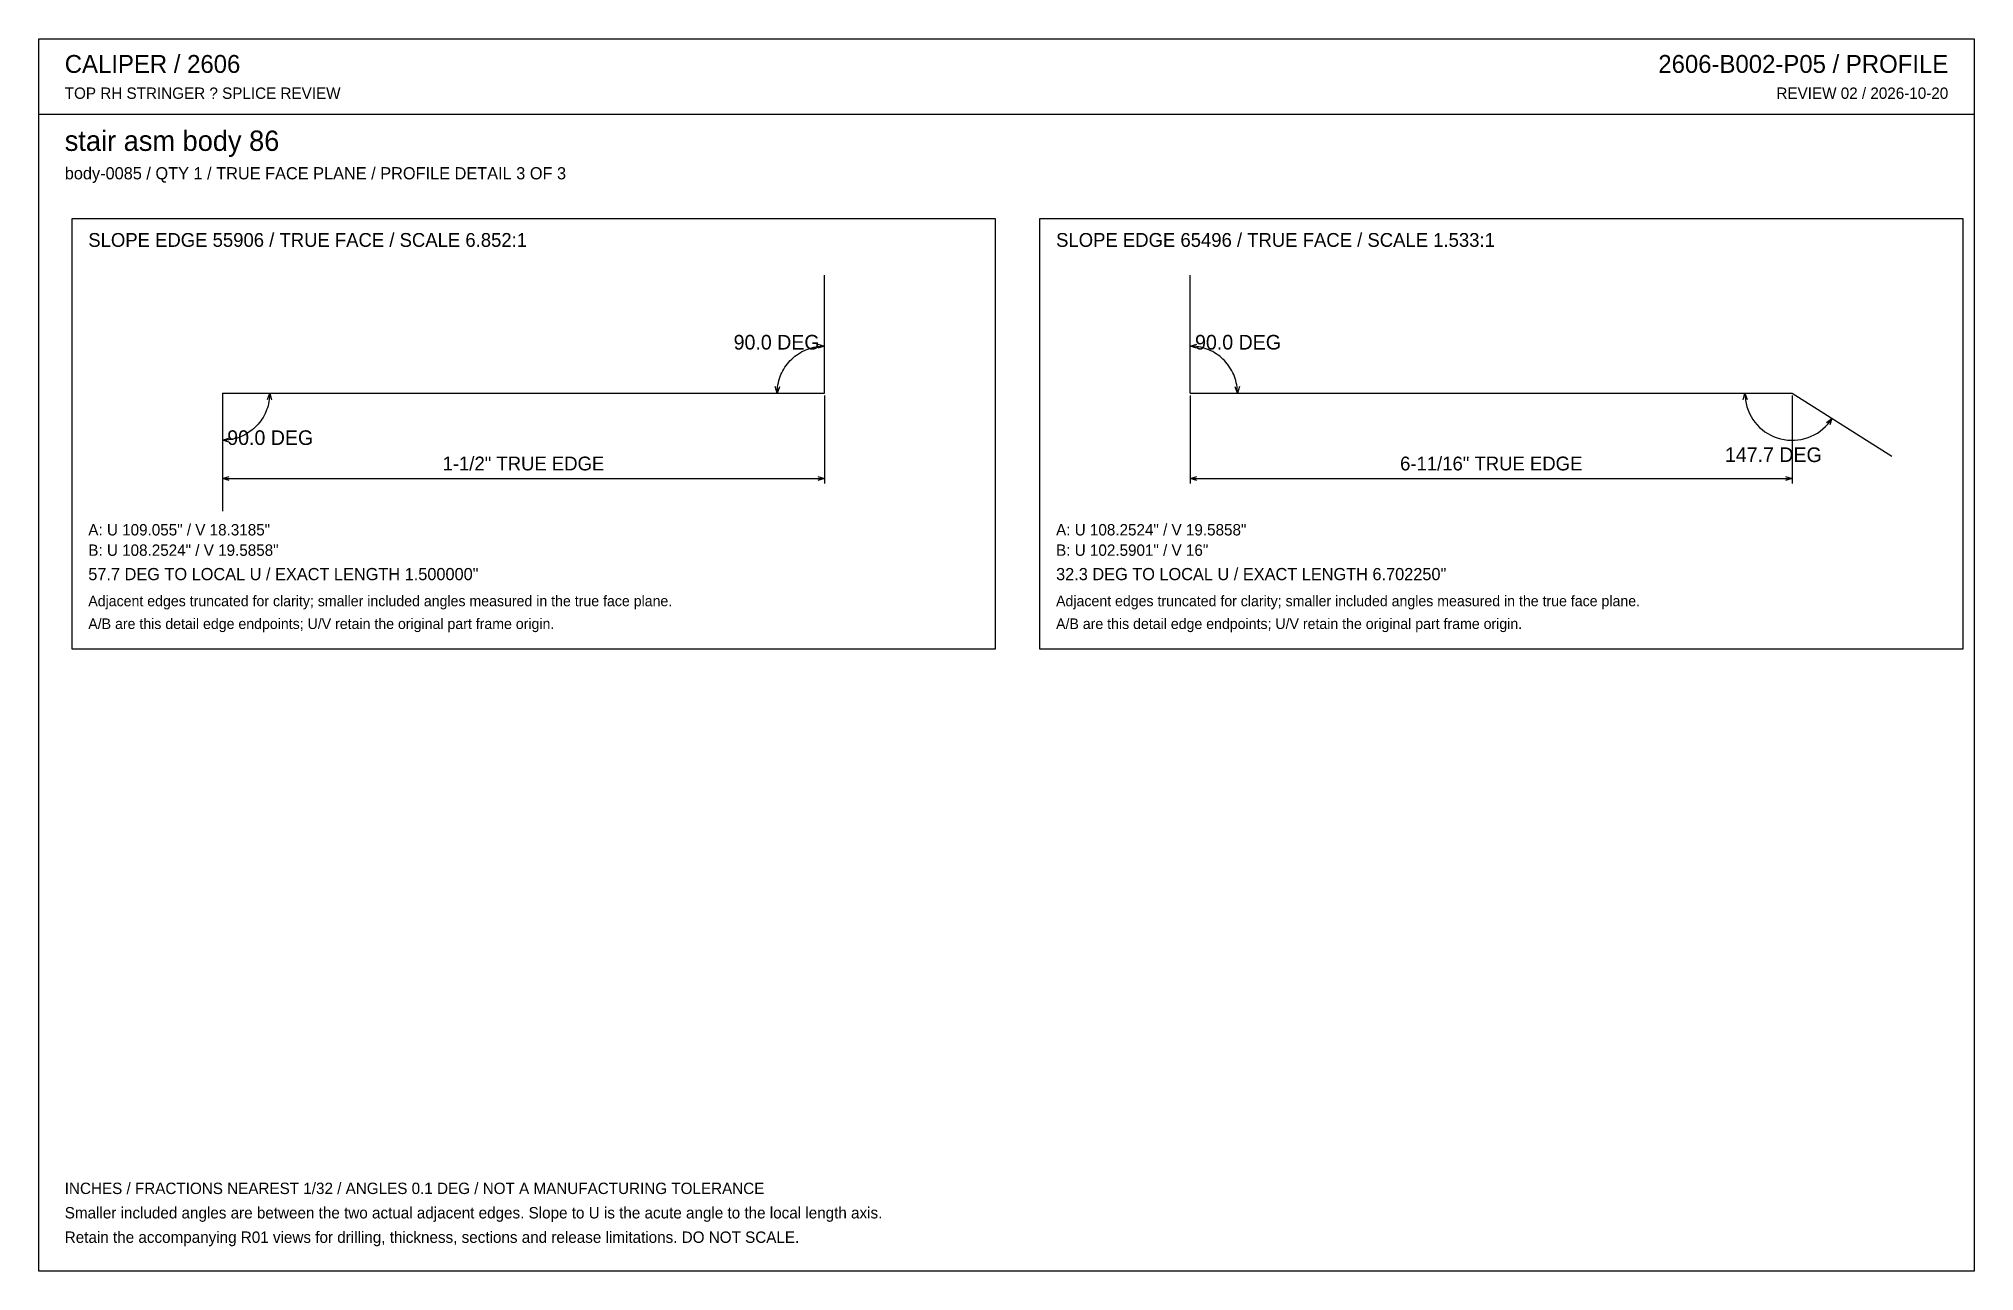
# Model space of a CAD drawing. Header units: inches. Extents: x 0.5 to 33.5, y 0.5 to 21.5.
import ezdxf
from ezdxf.enums import TextEntityAlignment as Align

# ---------------------------------------------------------------- set-up
doc = ezdxf.new("R2010")
doc.units = ezdxf.units.IN
doc.header["$MEASUREMENT"] = 0

msp = doc.modelspace()

# ---------------------------------------------------------------- linework, layer by layer
at = {"layer": 'ANNOTATION'}
for p, q in [((13.507, 16.182), (13.539, 16.198)), ((13.539, 16.198), (13.572, 16.213)), ((13.572, 16.213), (13.606, 16.226)), ((13.606, 16.226), (13.64, 16.238)), ((13.64, 16.238), (13.675, 16.249)), ((13.675, 16.249), (13.71, 16.258)), ((13.71, 16.258), (13.745, 16.265)), ((13.745, 16.265), (13.781, 16.27)), ((13.777, 16.31), (13.889, 16.278)), ((13.889, 16.278), (13.779, 16.241)), ((13.781, 16.27), (13.817, 16.275)), ((13.817, 16.275), (13.853, 16.277)), ((13.853, 16.277), (13.889, 16.278)), ((20.139, 16.278), (20.251, 16.31)), ((20.175, 16.277), (20.139, 16.278)), ((20.249, 16.241), (20.139, 16.278)), ((20.211, 16.275), (20.175, 16.277)), ((20.247, 16.27), (20.211, 16.275)), ((20.283, 16.265), (20.247, 16.27)), ((20.318, 16.258), (20.283, 16.265)), ((20.353, 16.249), (20.318, 16.258)), ((20.388, 16.238), (20.353, 16.249)), ((20.422, 16.226), (20.388, 16.238)), ((20.455, 16.213), (20.422, 16.226)), ((20.488, 16.198), (20.455, 16.213)), ((20.521, 16.182), (20.488, 16.198)), ((13.18, 15.854), (13.197, 15.885)), ((13.197, 15.885), (13.217, 15.916)), ((13.217, 15.916), (13.237, 15.946)), ((13.237, 15.946), (13.259, 15.974)), ((13.259, 15.974), (13.282, 16.002)), ((13.282, 16.002), (13.307, 16.029)), ((13.307, 16.029), (13.332, 16.054)), ((13.332, 16.054), (13.359, 16.079)), ((13.359, 16.079), (13.387, 16.102)), ((13.387, 16.102), (13.415, 16.124)), ((13.415, 16.124), (13.445, 16.145)), ((13.445, 16.145), (13.476, 16.164)), ((13.476, 16.164), (13.507, 16.182)), ((20.552, 16.164), (20.521, 16.182)), ((20.583, 16.145), (20.552, 16.164)), ((20.612, 16.124), (20.583, 16.145)), ((20.641, 16.102), (20.612, 16.124)), ((20.669, 16.079), (20.641, 16.102)), ((20.696, 16.054), (20.669, 16.079)), ((20.721, 16.029), (20.696, 16.054)), ((20.746, 16.002), (20.721, 16.029)), ((20.769, 15.974), (20.746, 16.002)), ((20.791, 15.946), (20.769, 15.974)), ((20.811, 15.916), (20.791, 15.946)), ((20.83, 15.885), (20.811, 15.916)), ((20.848, 15.854), (20.83, 15.885)), ((13.083, 15.472), (13.051, 15.584)), ((13.121, 15.583), (13.083, 15.472)), ((13.084, 15.508), (13.087, 15.544)), ((13.087, 15.544), (13.091, 15.58)), ((13.091, 15.58), (13.096, 15.616)), ((13.096, 15.616), (13.104, 15.651)), ((13.104, 15.651), (13.112, 15.687)), ((13.112, 15.687), (13.123, 15.721)), ((13.123, 15.721), (13.135, 15.755)), ((13.135, 15.755), (13.148, 15.789)), ((13.148, 15.789), (13.163, 15.822)), ((13.163, 15.822), (13.18, 15.854)), ((20.865, 15.822), (20.848, 15.854)), ((20.88, 15.789), (20.865, 15.822)), ((20.893, 15.755), (20.88, 15.789)), ((20.905, 15.721), (20.893, 15.755)), ((20.915, 15.687), (20.905, 15.721)), ((20.944, 15.472), (20.907, 15.583)), ((20.924, 15.651), (20.915, 15.687)), ((20.931, 15.616), (20.924, 15.651)), ((20.937, 15.58), (20.931, 15.616)), ((20.941, 15.544), (20.937, 15.58)), ((20.944, 15.508), (20.941, 15.544)), ((20.977, 15.584), (20.944, 15.472)), ((3.611, 15.431), (3.611, 13.931)), ((4.377, 15.223), (4.365, 15.189)), ((4.388, 15.258), (4.377, 15.223)), ((4.379, 15.362), (4.417, 15.472)), ((4.396, 15.293), (4.388, 15.258)), ((4.404, 15.328), (4.396, 15.293)), ((4.409, 15.364), (4.404, 15.328)), ((4.413, 15.4), (4.409, 15.364)), ((4.416, 15.436), (4.413, 15.4)), ((4.417, 15.472), (4.416, 15.436)), ((4.417, 15.472), (4.449, 15.36)), ((13.083, 15.472), (13.084, 15.508)), ((13.889, 15.431), (13.889, 13.931)), ((20.139, 15.431), (20.139, 13.931)), ((20.944, 15.472), (20.944, 15.508)), ((29.581, 15.36), (29.611, 15.472)), ((29.611, 15.472), (29.613, 15.413)), ((29.611, 15.472), (29.65, 15.362)), ((29.613, 15.413), (29.62, 15.354)), ((29.62, 15.354), (29.631, 15.296)), ((29.631, 15.296), (29.646, 15.238)), ((29.646, 15.238), (29.665, 15.182)), ((30.417, 15.431), (30.417, 13.931)), ((4.168, 14.89), (4.141, 14.866)), ((4.193, 14.916), (4.168, 14.89)), ((4.218, 14.942), (4.193, 14.916)), ((4.241, 14.97), (4.218, 14.942)), ((4.263, 14.999), (4.241, 14.97)), ((4.283, 15.028), (4.263, 14.999)), ((4.303, 15.059), (4.283, 15.028)), ((4.32, 15.09), (4.303, 15.059)), ((4.337, 15.123), (4.32, 15.09)), ((4.352, 15.156), (4.337, 15.123)), ((4.365, 15.189), (4.352, 15.156)), ((29.665, 15.182), (29.688, 15.128)), ((29.688, 15.128), (29.716, 15.075)), ((29.716, 15.075), (29.747, 15.025)), ((29.747, 15.025), (29.782, 14.977)), ((29.782, 14.977), (29.82, 14.931)), ((29.82, 14.931), (29.861, 14.889)), ((29.861, 14.889), (29.906, 14.85)), ((30.943, 14.862), (30.986, 14.903)), ((30.986, 14.903), (31.027, 14.946)), ((31.006, 14.969), (31.097, 15.041)), ((31.027, 14.946), (31.064, 14.992)), ((31.097, 15.041), (31.063, 14.93)), ((31.064, 14.992), (31.097, 15.041)), ((3.611, 14.667), (3.721, 14.704)), ((3.647, 14.667), (3.611, 14.667)), ((3.723, 14.634), (3.611, 14.667)), ((3.683, 14.67), (3.647, 14.667)), ((3.719, 14.674), (3.683, 14.67)), ((3.755, 14.68), (3.719, 14.674)), ((3.79, 14.687), (3.755, 14.68)), ((3.825, 14.696), (3.79, 14.687)), ((3.86, 14.706), (3.825, 14.696)), ((3.894, 14.718), (3.86, 14.706)), ((3.928, 14.731), (3.894, 14.718)), ((3.961, 14.746), (3.928, 14.731)), ((3.993, 14.763), (3.961, 14.746)), ((4.024, 14.781), (3.993, 14.763)), ((4.055, 14.8), (4.024, 14.781)), ((4.085, 14.821), (4.055, 14.8)), ((4.113, 14.842), (4.085, 14.821)), ((4.141, 14.866), (4.113, 14.842)), ((29.906, 14.85), (29.953, 14.814)), ((29.953, 14.814), (30.003, 14.781)), ((30.003, 14.781), (30.054, 14.753)), ((30.054, 14.753), (30.108, 14.728)), ((30.108, 14.728), (30.164, 14.707)), ((30.164, 14.707), (30.221, 14.691)), ((30.221, 14.691), (30.279, 14.679)), ((30.279, 14.679), (30.338, 14.671)), ((30.338, 14.671), (30.397, 14.667)), ((30.397, 14.667), (30.456, 14.668)), ((30.456, 14.668), (30.515, 14.673)), ((30.515, 14.673), (30.574, 14.682)), ((30.574, 14.682), (30.632, 14.696)), ((30.632, 14.696), (30.688, 14.714)), ((30.688, 14.714), (30.743, 14.736)), ((30.743, 14.736), (30.796, 14.762)), ((30.796, 14.762), (30.848, 14.792)), ((30.848, 14.792), (30.897, 14.825)), ((30.897, 14.825), (30.943, 14.862)), ((3.611, 14.014), (3.722, 14.049)), ((3.611, 14.014), (13.889, 14.014)), ((3.722, 13.979), (3.611, 14.014)), ((13.778, 14.049), (13.889, 14.014)), ((13.889, 14.014), (13.778, 13.979)), ((20.139, 14.014), (20.25, 14.049)), ((20.139, 14.014), (30.417, 14.014)), ((20.25, 13.979), (20.139, 14.014)), ((30.306, 14.049), (30.417, 14.014)), ((30.417, 14.014), (30.306, 13.979))]:
    msp.add_line(p, q, dxfattribs=at)
at = {"layer": 'OUTLINE'}
for p, q in [((0.472, 21.528), (33.528, 21.528)), ((0.472, 0.472), (0.472, 21.528)), ((33.528, 21.528), (33.528, 0.472)), ((0.472, 20.236), (33.528, 20.236)), ((1.042, 18.458), (16.806, 18.458)), ((1.042, 11.097), (1.042, 18.458)), ((16.806, 18.458), (16.806, 11.097)), ((17.569, 18.458), (33.333, 18.458)), ((17.569, 11.097), (17.569, 18.458)), ((33.333, 18.458), (33.333, 11.097)), ((13.889, 15.472), (13.889, 17.486)), ((20.139, 15.472), (20.139, 17.486)), ((3.611, 15.472), (13.889, 15.472)), ((3.611, 15.472), (3.611, 13.458)), ((20.139, 15.472), (30.417, 15.472)), ((30.417, 15.472), (32.118, 14.395)), ((16.806, 11.097), (1.042, 11.097)), ((33.333, 11.097), (17.569, 11.097)), ((33.528, 0.472), (0.472, 0.472))]:
    msp.add_line(p, q, dxfattribs=at)

# ---------------------------------------------------------------- texts
at = {"layer": 'ANNOTATION'}
for s, height, p in [('CALIPER / 2606', 0.30556, (0.917, 20.944)), ('TOP RH STRINGER ? SPLICE REVIEW', 0.19444, (0.917, 20.5)), ('stair asm body 86', 0.34722, (0.917, 19.611)), ('body-0085 / QTY 1 / TRUE FACE PLANE / PROFILE DETAIL 3 OF 3', 0.20833, (0.917, 19.125)), ('SLOPE EDGE 55906 / TRUE FACE / SCALE 6.852:1', 0.23611, (1.319, 17.972)), ('SLOPE EDGE 65496 / TRUE FACE / SCALE 1.533:1', 0.23611, (17.847, 17.972)), ('A: U 109.055" / V 18.3185"', 0.19444, (1.319, 13.042)), ('A: U 108.2524" / V 19.5858"', 0.19444, (17.847, 13.042)), ('B: U 108.2524" / V 19.5858"', 0.19444, (1.319, 12.694)), ('B: U 102.5901" / V 16"', 0.19444, (17.847, 12.694)), ('57.7 DEG TO LOCAL U / EXACT LENGTH 1.500000"', 0.20833, (1.319, 12.278)), ('32.3 DEG TO LOCAL U / EXACT LENGTH 6.702250"', 0.20833, (17.847, 12.278)), ('Adjacent edges truncated for clarity; smaller included angles measured in the true face plane.', 0.18056, (1.319, 11.833)), ('Adjacent edges truncated for clarity; smaller included angles measured in the true face plane.', 0.18056, (17.847, 11.833)), ('A/B are this detail edge endpoints; U/V retain the original part frame origin.', 0.18056, (1.319, 11.444)), ('A/B are this detail edge endpoints; U/V retain the original part frame origin.', 0.18056, (17.847, 11.444)), ('INCHES / FRACTIONS NEAREST 1/32 / ANGLES 0.1 DEG / NOT A MANUFACTURING TOLERANCE', 0.19444, (0.917, 1.792)), ('Smaller included angles are between the two actual adjacent edges. Slope to U is the acute angle to the local length axis.', 0.194444, (0.917, 1.375)), ('Retain the accompanying R01 views for drilling, thickness, sections and release limitations. DO NOT SCALE.', 0.194444, (0.917, 0.958))]:
    msp.add_text(s, height=height, dxfattribs=at).set_placement(p)
for s, height, p in [('2606-B002-P05 / PROFILE', 0.30556, (33.083, 20.944)), ('REVIEW 02 / 2026-10-20', 0.19444, (33.083, 20.5))]:
    msp.add_text(s, height=height, dxfattribs=at).set_placement(p, align=Align.RIGHT)
for s, height, p in [('90.0 DEG', 0.25, (13.074, 16.218)), ('90.0 DEG', 0.25, (20.954, 16.218)), ('90.0 DEG', 0.25, (4.426, 14.588)), ('147.7 DEG', 0.25, (30.096, 14.296)), ('1-1/2" TRUE EDGE', 0.23611, (8.75, 14.153)), ('6-11/16" TRUE EDGE', 0.23611, (25.278, 14.153))]:
    msp.add_text(s, height=height, dxfattribs=at).set_placement(p, align=Align.CENTER)

doc.saveas('drawing.dxf')
